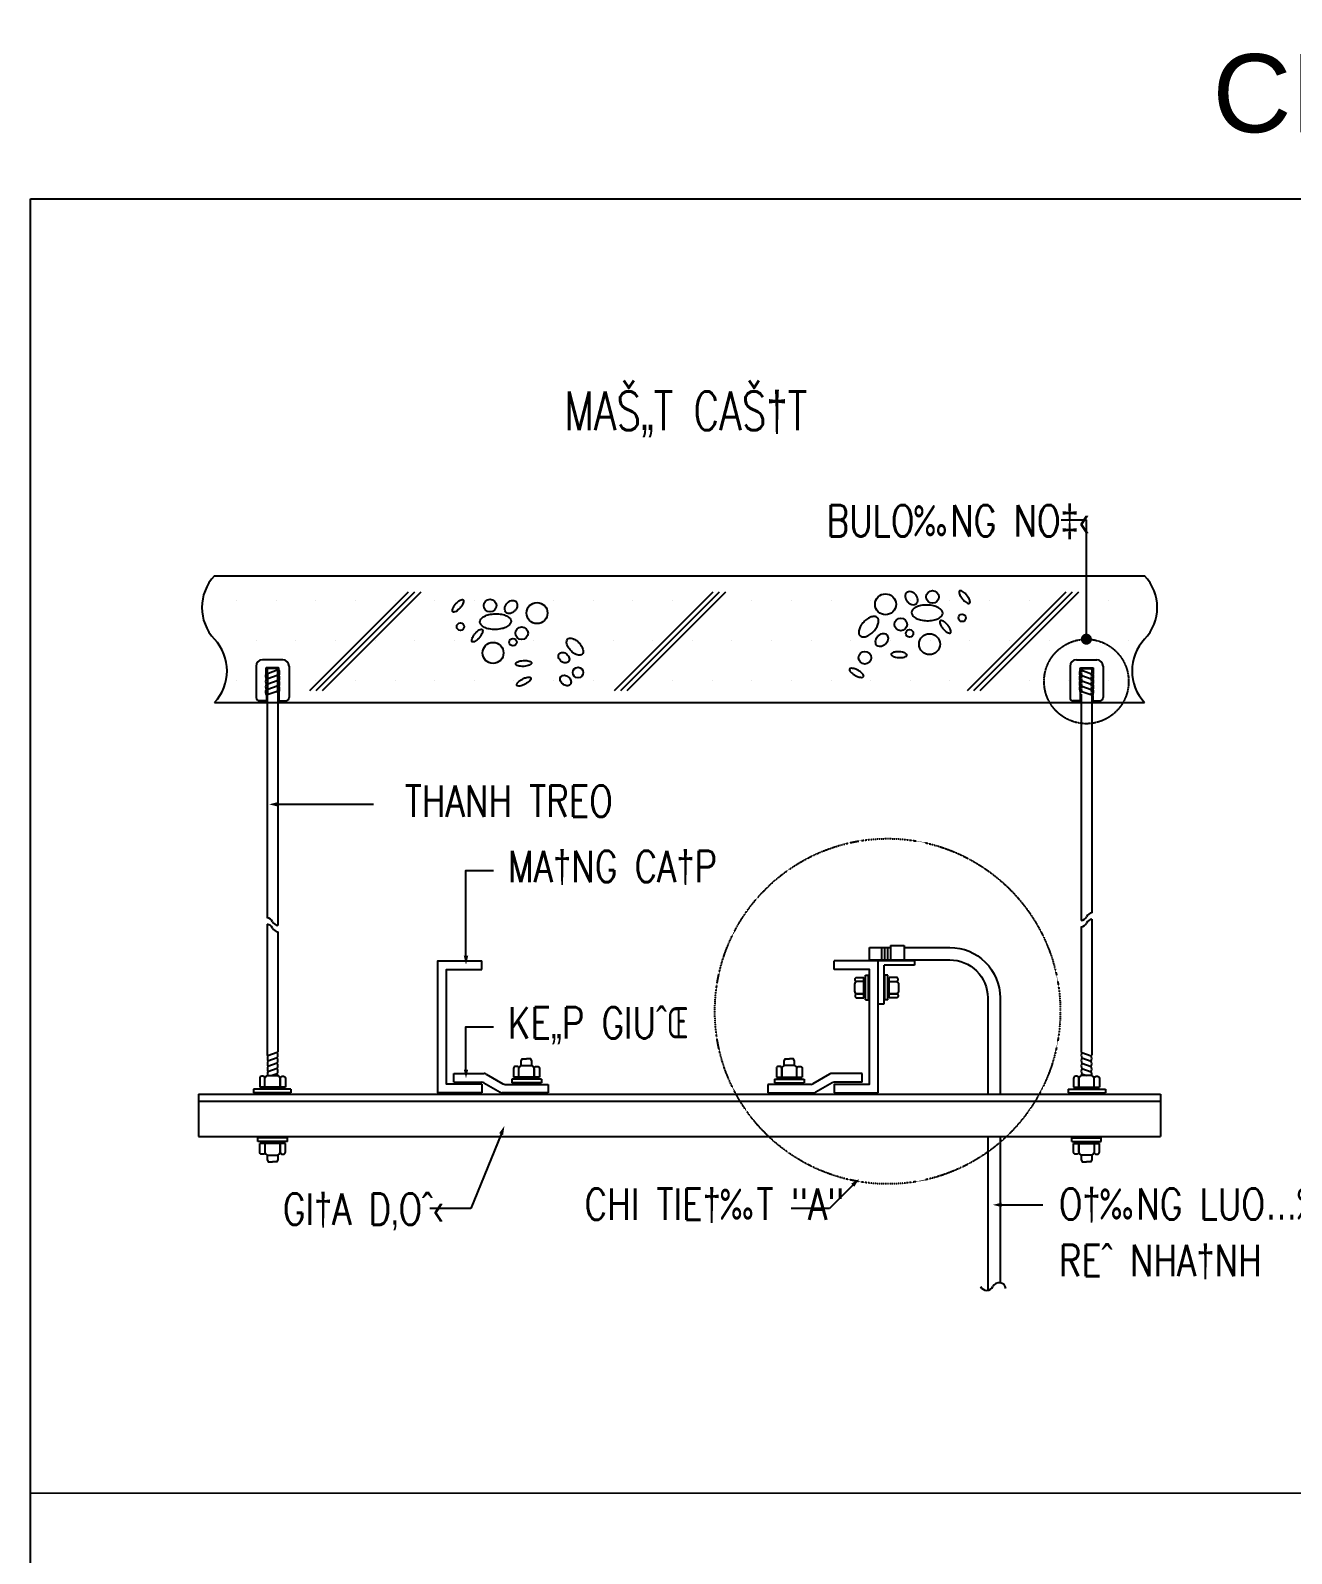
# Model space of a CAD drawing. Extents: x -5343388 to 7033982, y -486386 to 188356.
# Drawn here: x 331571 to 345682, y -4699 to 12347 of the extents above; entities that cross this region are included whole.
import ezdxf
from ezdxf.enums import TextEntityAlignment as Align

# ---------------------------------------------------------------- set-up
doc = ezdxf.new("R2010")
doc.units = 0
doc.header["$MEASUREMENT"] = 0
for name, pattern in [('BWIRE', [3.8, 2, -1.8]), ('CL2', [3.25, 2.5, -0.25, 0.25, -0.25]), ('H3', [1.375, 1, -0.375])]:
    doc.linetypes.add(name, pattern=pattern)
for name, color, linetype in [('0-TBD', 2, 'Continuous'), ('1', 7, 'Continuous'), ('2', 2, 'Continuous'), ('2Lightning', 6, 'Continuous'), ('CEN', 7, 'Continuous'), ('LN2', 3, 'Continuous'), ('LN3', 7, 'Continuous'), ('LN4', 1, 'Continuous'), ('text', 2, 'Continuous')]:
    doc.layers.add(name, color=color, linetype=linetype)
doc.styles.add('ROMANS1', font='ROMANS1.shx')
doc.styles.add('TEXT1', font='', dxfattribs={"width": 0.85, "height": 200})
doc.styles.get('TEXT1').set_extended_font_data('.VnArialH')

# ---------------------------------------------------------------- blocks, each defined once
blk = doc.blocks.new('*X98')
at = {"color": 0}
for p, q in [((79.6875, 271.875), (79.6875, 271.875)), ((82.8125, 271.875), (82.8125, 271.875)), ((85.9375, 271.875), (85.9375, 271.875)), ((89.0625, 271.875), (89.0625, 271.875)), ((92.1875, 271.875), (92.1875, 271.875)), ((95.3125, 271.875), (95.3125, 271.875)), ((98.4375, 271.875), (98.4375, 271.875)), ((101.5625, 271.875), (101.5625, 271.875)), ((104.6875, 271.875), (104.6875, 271.875)), ((107.8125, 271.875), (107.8125, 271.875)), ((110.9375, 271.875), (110.9375, 271.875)), ((114.0625, 271.875), (114.0625, 271.875)), ((117.1875, 271.875), (117.1875, 271.875)), ((120.3125, 271.875), (120.3125, 271.875)), ((123.4375, 271.875), (123.4375, 271.875)), ((126.5625, 271.875), (126.5625, 271.875)), ((129.6875, 271.875), (129.6875, 271.875)), ((132.8125, 271.875), (132.8125, 271.875)), ((135.9375, 271.875), (135.9375, 271.875)), ((139.0625, 271.875), (139.0625, 271.875)), ((142.1875, 271.875), (142.1875, 271.875)), ((145.3125, 271.875), (145.3125, 271.875)), ((148.4375, 271.875), (148.4375, 271.875)), ((78.125, 268.75), (78.125, 268.75)), ((81.25, 268.75), (81.25, 268.75)), ((84.375, 268.75), (84.375, 268.75)), ((87.5, 268.75), (87.5, 268.75)), ((90.625, 268.75), (90.625, 268.75)), ((93.75, 268.75), (93.75, 268.75)), ((96.875, 268.75), (96.875, 268.75)), ((100, 268.75), (100, 268.75)), ((103.125, 268.75), (103.125, 268.75)), ((106.25, 268.75), (106.25, 268.75)), ((109.375, 268.75), (109.375, 268.75)), ((112.5, 268.75), (112.5, 268.75)), ((115.625, 268.75), (115.625, 268.75)), ((118.75, 268.75), (118.75, 268.75)), ((121.875, 268.75), (121.875, 268.75)), ((125, 268.75), (125, 268.75)), ((128.125, 268.75), (128.125, 268.75)), ((131.25, 268.75), (131.25, 268.75)), ((134.375, 268.75), (134.375, 268.75)), ((137.5, 268.75), (137.5, 268.75)), ((140.625, 268.75), (140.625, 268.75)), ((143.75, 268.75), (143.75, 268.75)), ((146.875, 268.75), (146.875, 268.75)), ((150, 268.75), (150, 268.75)), ((79.6875, 265.625), (79.6875, 265.625)), ((82.8125, 265.625), (82.8125, 265.625)), ((85.9375, 265.625), (85.9375, 265.625)), ((89.0625, 265.625), (89.0625, 265.625)), ((92.1875, 265.625), (92.1875, 265.625)), ((95.3125, 265.625), (95.3125, 265.625)), ((98.4375, 265.625), (98.4375, 265.625)), ((101.5625, 265.625), (101.5625, 265.625)), ((104.6875, 265.625), (104.6875, 265.625)), ((107.8125, 265.625), (107.8125, 265.625)), ((110.9375, 265.625), (110.9375, 265.625)), ((114.0625, 265.625), (114.0625, 265.625)), ((117.1875, 265.625), (117.1875, 265.625)), ((120.3125, 265.625), (120.3125, 265.625)), ((123.4375, 265.625), (123.4375, 265.625)), ((126.5625, 265.625), (126.5625, 265.625)), ((129.6875, 265.625), (129.6875, 265.625)), ((132.8125, 265.625), (132.8125, 265.625)), ((135.9375, 265.625), (135.9375, 265.625)), ((139.0625, 265.625), (139.0625, 265.625)), ((142.1875, 265.625), (142.1875, 265.625)), ((145.3125, 265.625), (145.3125, 265.625)), ((148.4375, 265.625), (148.4375, 265.625))]:
    blk.add_line(p, q, dxfattribs=at)
blk = doc.blocks.new('TK')
at = {"layer": 'CEN'}
blk.add_lwpolyline([(0, 0, 0.5, 0, 0), (-1, 0, 0, 0, 0)], format="xyseb", dxfattribs=at)

msp = doc.modelspace()

# ---------------------------------------------------------------- linework, layer by layer
at = {"layer": '1', "color": 7, "linetype": 'BWIRE', "ltscale": 0.1}
msp.add_circle((341161.69579, 1370.02029, 507.80907), 1932.55036, dxfattribs=at)
at = {"layer": '2', "color": 3}
for p, q in [((331570.69045, 10463.95386, 465.49164), (392789.69621, 10463.95386, 465.49164)), ((331570.69045, -22744.16875, 465.49164), (331570.69045, 10463.95386, 465.49164)), ((331570.69045, -4020.56276, 465.49164), (392789.69621, -4024.1147, 465.49164))]:
    msp.add_line(p, q, dxfattribs=at)
at = {"layer": '2Lightning', "color": 8}
for p, q in [((343105.7057, 6870.67525, 507.80907), (343385.92301, 6870.67525, 507.80907)), ((343385.92301, 5534.52367, 507.80907), (343385.92301, 6870.67525, 507.80907)), ((334339.36922, 3686.45477, 507.80907), (335408.2679, 3686.45477, 507.80907)), ((336444.09923, 1992.09494, 507.80907), (336444.09923, 2947.58765, 507.80907)), ((336836.86757, -4.8562, 507.80907), (336498.72389, -836.52735, 507.80907)), ((340771.61971, -576.35262, 507.80907), (340511.44498, -836.52735, 507.80907)), ((336498.72389, -836.52735, 507.80907), (336041.26264, -836.52735, 507.80907)), ((340511.44498, -836.52735, 507.80907), (340081.0068, -836.52735, 507.80907)), ((342437.85001, -796.26964, 507.80907), (342900.02276, -796.26964, 507.80907))]:
    msp.add_line(p, q, dxfattribs=at)
at = {"layer": '2Lightning', "color": 8, "elevation": 507.80907}
for points in [[(336444.09923, 2017.23282), (336444.09923, 2947.58765), (336751.44879, 2947.58765)], [(336444.09923, 696.42959), (336444.09923, 1196.56465), (336751.44879, 1196.56465)]]:
    msp.add_lwpolyline(points, dxfattribs=at)
at = {"layer": 'LN2', "color": 2}
for p, q in [((334393.32015, 5303.56429, 507.80907), (334166.23791, 5303.56429, 507.80907)), ((343274.40905, 5303.56429, 507.80907), (343501.49129, 5303.56429, 507.80907)), ((334095.27471, 5232.60109, 507.80907), (334095.27471, 4880.74125, 507.80907)), ((334220.64303, 5196.17963, 507.80907), (334220.64303, 5161.46907, 507.80907)), ((334331.9692, 5128.43846, 507.80907), (334228.07311, 5090.9815, 507.80907)), ((334329.05903, 5206.03563, 507.80907), (334230.49903, 5206.03563, 507.80907)), ((334331.9692, 5187.57446, 507.80907), (334233.84174, 5152.19723, 507.80907)), ((334338.91503, 5190.22073, 507.80907), (334338.91503, 5196.17963, 507.80907)), ((334464.28335, 5232.60109, 507.80907), (334464.28335, 4880.74125, 507.80907)), ((343203.44585, 5232.60109, 507.80907), (343203.44585, 4880.74125, 507.80907)), ((343328.81417, 5190.22073, 507.80907), (343328.81417, 5196.17963, 507.80907)), ((343335.76, 5187.57446, 507.80907), (343433.88745, 5152.19723, 507.80907)), ((343335.76, 5128.43846, 507.80907), (343439.65608, 5090.9815, 507.80907)), ((343338.67017, 5206.03563, 507.80907), (343437.23017, 5206.03563, 507.80907)), ((343447.08617, 5196.17963, 507.80907), (343447.08617, 5161.46907, 507.80907)), ((343572.45449, 5232.60109, 507.80907), (343572.45449, 4880.74125, 507.80907)), ((334331.9692, 4951.03046, 507.80907), (334220.64303, 4910.89479, 507.80907)), ((334331.9692, 5069.30246, 507.80907), (334228.07311, 5031.8455, 507.80907)), ((334331.9692, 5010.16646, 507.80907), (334228.07311, 4972.7095, 507.80907)), ((343335.76, 5069.30246, 507.80907), (343439.65608, 5031.8455, 507.80907)), ((343335.76, 5010.16646, 507.80907), (343439.65608, 4972.7095, 507.80907)), ((343335.76, 4951.03046, 507.80907), (343447.08617, 4910.89479, 507.80907)), ((334210.405, 4845.25965, 507.80907), (334130.75631, 4845.25965, 507.80907)), ((334349.63731, 4845.25965, 507.80907), (334428.80175, 4845.25965, 507.80907)), ((343318.09189, 4845.25965, 507.80907), (343238.92745, 4845.25965, 507.80907)), ((343457.3242, 4845.25965, 507.80907), (343536.97289, 4845.25965, 507.80907)), ((340957.41641, 1946.2294, 507.80907), (340957.41641, 2084.2134, 507.80907)), ((341092.70379, 2084.2134, 507.80907), (341092.70379, 1946.2294, 507.80907)), ((341127.19979, 2084.2134, 507.80907), (341127.19979, 1946.2294, 507.80907)), ((341161.69579, 2084.2134, 507.80907), (341161.69579, 1946.2294, 507.80907)), ((341194.99945, 2106.33125, 507.80907), (341194.99945, 1935.94379, 507.80907)), ((341194.99945, 2106.33125, 465.49164), (341346.09178, 2106.33125, 465.49164)), ((341346.09178, 2106.33125, 507.80907), (341346.09178, 1935.94379, 507.80907)), ((334331.9692, 908.26807, 507.80907), (334228.07311, 870.81111, 507.80907)), ((343335.76, 908.26807, 507.80907), (343439.65608, 870.81111, 507.80907)), ((334331.9692, 849.13207, 507.80907), (334228.07311, 811.67511, 507.80907)), ((334331.9692, 789.99607, 507.80907), (334228.07311, 752.53911, 507.80907)), ((334331.9692, 730.86007, 507.80907), (334228.07311, 693.40311, 507.80907)), ((343335.76, 849.13207, 507.80907), (343439.65608, 811.67511, 507.80907)), ((343335.76, 789.99607, 507.80907), (343439.65608, 752.53911, 507.80907)), ((343335.76, 730.86007, 507.80907), (343439.65608, 693.40311, 507.80907)), ((334331.9692, 671.72407, 507.80907), (334275.21859, 651.26415, 507.80907)), ((336307.28665, 674.37579, 507.80907), (336645.88482, 674.37579, 507.80907)), ((336307.28665, 575.81579, 507.80907), (336307.28665, 674.37579, 507.80907)), ((336307.28665, 575.81579, 507.80907), (336619.3785, 575.81579, 507.80907)), ((336644.09702, 569.16809, 507.80907), (336825.15139, 464.19148, 507.80907)), ((336670.60333, 667.72809, 507.80907), (336857.62506, 559.29156, 507.80907)), ((336882.34358, 552.64387, 507.80907), (337361.89042, 552.64387, 507.80907)), ((337361.89042, 552.64387, 507.80907), (337361.89042, 457.54379, 507.80907)), ((340301.60925, 552.64387, 507.80907), (339822.06241, 552.64387, 507.80907)), ((339822.06241, 552.64387, 507.80907), (339822.06241, 457.54379, 507.80907)), ((340513.34949, 667.72809, 507.80907), (340326.32776, 559.29156, 507.80907)), ((340539.8558, 569.16809, 507.80907), (340358.80144, 464.19148, 507.80907)), ((340876.66617, 674.37579, 507.80907), (340538.068, 674.37579, 507.80907)), ((340876.66617, 575.81579, 507.80907), (340564.57432, 575.81579, 507.80907)), ((340876.66617, 575.81579, 507.80907), (340876.66617, 674.37579, 507.80907)), ((343335.76, 671.72407, 507.80907), (343392.5106, 651.26415, 507.80907)), ((337361.89042, 457.54379, 507.80907), (336849.8699, 457.54379, 507.80907)), ((339822.06241, 457.54379, 507.80907), (340334.08292, 457.54379, 507.80907))]:
    msp.add_line(p, q, dxfattribs=at)
for points, elevation in [([(334331.9692, 5187.57446), (334338.91503, 5190.22073)], 507.80907), ([(343335.76, 5187.57446), (343328.81417, 5190.22073)], 507.80907), ([(334331.9692, 4951.03046), (334338.91503, 4938.78334)], 507.80907), ([(343335.76, 4951.03046), (343328.81417, 4938.78334)], 507.80907), ([(334220.64303, 4910.89479), (334220.64303, 2415.30668)], 507.80907), ([(334338.91503, 4938.78334), (334338.91503, 2330.05512)], 507.80907), ([(343328.81417, 4919.78441), (343328.81417, 2386.28755)], 507.80907), ([(343447.08617, 4910.89479), (343447.08617, 2471.53911)], 507.80907), ([(343447.08617, 2400.57591), (343447.08617, 880.3558)], 507.80907), ([(334220.64303, 2344.34348), (334220.64303, 880.3558)], 507.80907), ([(334338.91503, 2259.09192), (334338.91503, 910.91433)], 507.80907), ([(343328.81417, 2315.32435), (343328.81417, 910.91433)], 507.80907), ([(334338.91503, 2021.5169), (334338.91503, 910.91433)], 507.80907), ([(343328.81417, 1944.17897), (343328.81417, 910.91433)], 507.80907), ([(340897.03893, 1681.74783), (340914.37487, 1681.74783)], 499.34558), ([(340897.03893, 1587.13023), (340914.37487, 1587.13023)], 499.34558), ([(341180.34196, 1681.74783), (341163.00602, 1681.74783)], 499.34558), ([(341180.34196, 1587.13023), (341163.00602, 1587.13023)], 499.34558), ([(334228.07311, 870.81111), (334220.64303, 880.3558)], 507.80907), ([(334331.9692, 908.26807), (334338.91503, 910.91433)], 507.80907), ([(343335.76, 908.26807), (343328.81417, 910.91433)], 507.80907), ([(343439.65608, 870.81111), (343447.08617, 880.3558)], 507.80907), ([(334220.64303, 520.14564), (334220.64303, 498.47572)], 507.80907), ([(334338.91503, 520.14564), (334338.91503, 498.47572)], 507.80907), ([(343328.81417, 520.14564), (343328.81417, 498.47572)], 507.80907), ([(343447.08617, 520.14564), (343447.08617, 498.47572)], 507.80907), ([(334220.64303, -107.71407), (334220.64303, -86.04415)], 507.80907), ([(334338.91503, -107.71407), (334338.91503, -86.04415)], 507.80907), ([(342281.87382, -30.32821), (342281.87382, -1752.27824)], 507.80907), ([(342419.85782, -30.32821), (342419.85782, -1666.97893)], 507.80907), ([(343328.81417, -107.71407), (343328.81417, -86.04415)], 507.80907), ([(343447.08617, -107.71407), (343447.08617, -86.04415)], 507.80907), ([(334220.64303, -237.54775), (334220.64303, -288.83121)], 507.80907), ([(334220.64303, -288.83121), (334232.29912, -314.74199), (334279.77903, -314.74199)], 507.80907), ([(334338.91503, -288.83121), (334327.25895, -314.74199), (334279.77903, -314.74199)], 507.80907), ([(334338.91503, -237.54775), (334338.91503, -288.83121)], 507.80907), ([(343328.81417, -237.54775), (343328.81417, -288.83121)], 507.80907), ([(343328.81417, -288.83121), (343340.47025, -314.74199), (343387.95017, -314.74199)], 507.80907), ([(343447.08617, -288.83121), (343435.43008, -314.74199), (343387.95017, -314.74199)], 507.80907), ([(343447.08617, -237.54775), (343447.08617, -288.83121)], 507.80907)]:
    msp.add_lwpolyline(points, dxfattribs=dict(at, elevation=elevation))
at = {"layer": 'LN2', "color": 2, "elevation": 507.80907}
for points in [[(340957.41641, 2084.2134), (341194.99945, 2084.2134, -0.4142135624)], [(341346.09178, 2084.2134), (341858.06582, 2084.2134, -0.4142135624), (342419.85782, 1522.4214), (342419.85782, 442.75979)], [(340957.41641, 1946.2294), (341858.06582, 1946.2294, -0.4142135624)], [(341346.09178, 1946.2294), (341858.06582, 1946.2294, -0.4142135624), (342281.87382, 1522.4214), (342281.87382, 442.75979)]]:
    msp.add_lwpolyline(points, format="xyb", dxfattribs=at)
at = {"layer": 'LN2', "color": 2}
for centre, radius, start, end in [((334166.23791, 5232.60109, 507.80907), 70.9632, 90, 180), ((334393.32015, 5232.60109, 507.80907), 70.9632, 0, 90), ((343274.40905, 5232.60109, 507.80907), 70.9632, 90, 180), ((343501.49129, 5232.60109, 507.80907), 70.9632, 0, 90), ((334230.49903, 5196.17963, 507.80907), 9.856, 90, 180), ((334230.49903, 5161.46907, 507.80907), 9.856, 180, 289.825414523), ((334287.84038, 5120.5495, 507.80907), 66.68128, 153.677525725, 206.322474275), ((334329.05903, 5196.17963, 507.80907), 9.856, 0, 90), ((334272.20193, 5158.00646, 507.80907), 66.68128, 333.677525725, 26.322474275), ((334272.20193, 5098.87046, 507.80907), 66.68128, 333.677525725, 26.322474275), ((343338.67017, 5196.17963, 507.80907), 9.856, 90, 180), ((343395.52727, 5158.00646, 507.80907), 66.68128, 153.677525725, 206.322474275), ((343395.52727, 5098.87046, 507.80907), 66.68128, 153.677525725, 206.322474275), ((343437.23017, 5161.46907, 507.80907), 9.856, 250.174585477, 0), ((343437.23017, 5196.17963, 507.80907), 9.856, 0, 90), ((343379.88881, 5120.5495, 507.80907), 66.68128, 333.677525725, 26.322474275), ((334287.84038, 5061.4135, 507.80907), 66.68128, 153.677525725, 206.322474275), ((334287.84038, 5002.2775, 507.80907), 66.68128, 153.677525725, 206.322474275), ((334287.84038, 4943.1415, 507.80907), 66.68128, 153.677525725, 206.322474275), ((334272.20193, 5039.73446, 507.80907), 66.68128, 333.677525725, 26.322474275), ((334272.20193, 4980.59846, 507.80907), 66.68128, 333.677525725, 26.322474275), ((343395.52727, 5039.73446, 507.80907), 66.68128, 153.677525725, 206.322474275), ((343395.52727, 4980.59846, 507.80907), 66.68128, 153.677525725, 206.322474275), ((343379.88881, 5061.4135, 507.80907), 66.68128, 333.677525725, 26.322474275), ((343379.88881, 5002.2775, 507.80907), 66.68128, 333.677525725, 26.322474275), ((343379.88881, 4943.1415, 507.80907), 66.68128, 333.677525725, 26.322474275), ((334130.75631, 4880.74125, 507.80907), 35.4816, 180, 270), ((334428.80175, 4880.74125, 507.80907), 35.4816, 270, 0), ((343238.92745, 4880.74125, 507.80907), 35.4816, 180, 270), ((343536.97289, 4880.74125, 507.80907), 35.4816, 270, 0), ((334210.60207, 2338.96576, 507.80907), 76.99843, 26.048789894, 82.507018603), ((343318.3829, 2463.01458, 507.80907), 77.43287, 277.742065473, 333.951210106), ((343457.12713, 2395.19819, 507.80907), 76.99843, 97.492981397, 153.951210106), ((343457.12713, 2324.23499, 507.80907), 76.99843, 97.492981397, 153.951210106), ((334210.60207, 2268.00256, 507.80907), 76.99843, 26.048789894, 82.507018603), ((334349.3463, 2406.78215, 507.80907), 77.43287, 206.048789894, 262.257934527), ((334349.3463, 2335.81895, 507.80907), 77.43287, 206.048789894, 262.257934527), ((343318.3829, 2392.05138, 507.80907), 77.43287, 277.742065473, 333.951210106), ((334287.84038, 841.24311, 507.80907), 66.68128, 153.677525725, 206.322474275), ((334272.20193, 878.70007, 507.80907), 66.68128, 333.677525725, 26.322474275), ((343395.52727, 878.70007, 507.80907), 66.68128, 153.677525725, 206.322474275), ((343379.88881, 841.24311, 507.80907), 66.68128, 333.677525725, 26.322474275), ((334287.84038, 782.10711, 507.80907), 66.68128, 153.677525725, 206.322474275), ((334287.84038, 722.97111, 507.80907), 66.68128, 153.677525725, 206.322474275), ((334287.84038, 663.83511, 507.80907), 66.68128, 153.677525725, 191.585528979), ((334272.20193, 819.56407, 507.80907), 66.68128, 333.677525725, 26.322474275), ((334272.20193, 760.42807, 507.80907), 66.68128, 333.677525725, 26.322474275), ((334272.20193, 701.29207, 507.80907), 66.68128, 333.677525725, 26.322474275), ((343395.52727, 819.56407, 507.80907), 66.68128, 153.677525725, 206.322474275), ((343395.52727, 760.42807, 507.80907), 66.68128, 153.677525725, 206.322474275), ((343395.52727, 701.29207, 507.80907), 66.68128, 153.677525725, 206.322474275), ((343379.88881, 782.10711, 507.80907), 66.68128, 333.677525725, 26.322474275), ((343379.88881, 722.97111, 507.80907), 66.68128, 333.677525725, 26.322474275), ((343379.88881, 663.83511, 507.80907), 66.68128, 348.414471021, 26.322474275), ((334272.20193, 642.15607, 507.80907), 66.68128, 6.85590535, 26.322474275), ((336619.3785, 526.53579, 507.80907), 49.28, 59.894537312, 90), ((336645.88482, 625.09579, 507.80907), 49.28, 59.894537312, 90), ((336882.34358, 601.92387, 507.80907), 49.28, 239.894537312, 270), ((340301.60925, 601.92387, 507.80907), 49.28, 270, 300.105462688), ((340538.068, 625.09579, 507.80907), 49.28, 90, 120.105462688), ((340564.57432, 526.53579, 507.80907), 49.28, 90, 120.105462688), ((343395.52727, 642.15607, 507.80907), 66.68128, 153.677525725, 173.14409465), ((336849.8699, 506.82379, 507.80907), 49.28, 239.894537312, 270), ((340334.08292, 506.82379, 507.80907), 49.28, 270, 300.105462688), ((342410.18678, -1743.3676, 507.80907), 76.99843, 8.746287498, 153.951210106), ((342271.44255, -1675.5512, 507.80907), 77.43287, 206.048789894, 333.951210106)]:
    msp.add_arc(centre, radius, start, end, dxfattribs=at)
at = {"layer": 'LN3', "color": 9}
for p, q in [((333629.59253, 6244.04492, 507.80907), (344038.13667, 6244.04492, 507.80907)), ((334697.13552, 4959.67346, 507.80907), (335801.06384, 6063.60178, 507.80907)), ((334768.09872, 4959.67346, 507.80907), (335872.02704, 6063.60178, 507.80907)), ((334839.06192, 4959.67346, 507.80907), (335942.99024, 6063.60178, 507.80907)), ((338104.09888, 4959.67346, 507.80907), (339208.0272, 6063.60178, 507.80907)), ((338175.06208, 4959.67346, 507.80907), (339278.9904, 6063.60178, 507.80907)), ((338246.02528, 4959.67346, 507.80907), (339349.9536, 6063.60178, 507.80907)), ((342057.34401, 4959.67346, 507.80907), (343161.27233, 6063.60178, 507.80907)), ((342128.30721, 4959.67346, 507.80907), (343232.23553, 6063.60178, 507.80907)), ((342199.27041, 4959.67346, 507.80907), (343303.19873, 6063.60178, 507.80907)), ((333629.59253, 4824.78092, 507.80907), (344038.13667, 4824.78092, 507.80907))]:
    msp.add_line(p, q, dxfattribs=at)
at = {"layer": 'LN3', "color": 9, "elevation": 507.80907}
for points in [[(336379.76675, 5887.50674, -0.0377700633), (336354.46385, 5861.42468, -0.0503049456), (336332.30564, 5845.45369, -0.0936392156), (336308.83388, 5837.22285, -0.214520109), (336297.98991, 5840.2485, -0.214520109), (336293.05826, 5850.36903, -0.0936392156), (336296.92125, 5874.9403, -0.0503049456), (336308.63438, 5899.61542, -0.0377700633), (336329.72567, 5929.20711, -0.0377700633), (336355.02858, 5955.28917, -0.0503049456), (336377.18679, 5971.26016, -0.0936392156), (336400.65855, 5979.491, -0.214520109), (336411.50252, 5976.46535, -0.214520109), (336416.43417, 5966.34482, -0.0936392156), (336412.57117, 5941.77354, -0.0503049456), (336400.85805, 5917.09843, -0.0377700633)], [(337001.1099, 5958.39858, -0.1288267649), (337014.20272, 5939.66825, -0.1063206854), (337018.10055, 5912.39935, -0.0848599203), (337011.30572, 5884.53444, -0.0741334886), (336993.99323, 5856.70411, -0.0741334886), (336969.3158, 5835.13391, -0.0848599203), (336942.90968, 5823.93839, -0.1063206854), (336915.36903, 5823.39185, -0.1288267649), (336894.77395, 5833.29589, -0.1288267649), (336881.68112, 5852.02621, -0.1063206854), (336877.78329, 5879.29512, -0.0848599203), (336884.57812, 5907.16003, -0.0741334886), (336901.89061, 5934.99035, -0.0741334886), (336926.56804, 5956.56056, -0.0848599203), (336952.97416, 5967.75608, -0.1063206854), (336980.51481, 5968.30262, -0.1288267649)], [(341376.34542, 6056.39445, 0.1288267649), (341363.25259, 6037.66413, 0.1063206854), (341359.35476, 6010.39522, 0.0848599203), (341366.14959, 5982.53032, 0.0741334886), (341383.46208, 5954.69999, 0.0741334886), (341408.13952, 5933.12978, 0.0848599203), (341434.54563, 5921.93426, 0.1063206854), (341462.08628, 5921.38773, 0.1288267649), (341482.68137, 5931.29176, 0.1288267649), (341495.7742, 5950.02209, 0.1063206854), (341499.67202, 5977.29099, 0.0848599203), (341492.87719, 6005.1559, 0.0741334886), (341475.5647, 6032.98623, 0.0741334886), (341450.88727, 6054.55643, 0.0848599203), (341424.48115, 6065.75195, 0.1063206854), (341396.9405, 6066.29849, 0.1288267649)], [(341997.68856, 5985.50261, 0.0377700633), (342022.99147, 5959.42056, 0.0503049456), (342045.14968, 5943.44956, 0.0936392156), (342068.62144, 5935.21872, 0.214520109), (342079.4654, 5938.24437, 0.214520109), (342084.39705, 5948.3649, 0.0936392156), (342080.53406, 5972.93618, 0.0503049456), (342068.82094, 5997.6113, 0.0377700633), (342047.72964, 6027.20298, 0.0377700633), (342022.42673, 6053.28504, 0.0503049456), (342000.26853, 6069.25603, 0.0936392156), (341976.79676, 6077.48688, 0.214520109), (341965.9528, 6074.46122, 0.214520109), (341961.02115, 6064.3407, 0.0936392156), (341964.88414, 6039.76942, 0.0503049456), (341976.59727, 6015.0943, 0.0377700633)], [(336775.92528, 5643.55956, -0.0512225734), (336705.10261, 5649.13418, -0.065073231), (336651.77678, 5666.26704, -0.1042597436), (336610.51522, 5697.54329, -0.1743915203), (336599.13139, 5726.97056, -0.1743915203), (336609.1018, 5756.90626, -0.1042597436), (336648.82808, 5790.11082, -0.065073231), (336701.27809, 5809.76219, -0.0512225734), (336771.75519, 5818.70112, -0.0512225734), (336842.57786, 5813.12651, -0.065073231), (336895.9037, 5795.99365, -0.1042597436), (336937.16526, 5764.7174, -0.1743915203), (336948.54908, 5735.29013, -0.1743915203), (336938.57868, 5705.35442, -0.1042597436), (336898.8524, 5672.14986, -0.065073231), (336846.40239, 5652.4985, -0.0512225734)], [(341601.53003, 5741.55544, 0.0512225734), (341672.3527, 5747.13005, 0.065073231), (341725.67854, 5764.26291, 0.1042597436), (341766.9401, 5795.53916, 0.1743915203), (341778.32392, 5824.96643, 0.1743915203), (341768.35352, 5854.90214, 0.1042597436), (341728.62724, 5888.1067, 0.065073231), (341676.17723, 5907.75806, 0.0512225734), (341605.70012, 5916.697, 0.0512225734), (341534.87745, 5911.12238, 0.065073231), (341481.55162, 5893.98952, 0.1042597436), (341440.29006, 5862.71327, 0.1743915203), (341428.90623, 5833.286, 0.1743915203), (341438.87663, 5803.3503, 0.1042597436), (341478.60292, 5770.14574, 0.065073231), (341531.05293, 5750.49438, 0.0512225734)], [(336594.52638, 5553.90376, -0.0377700633), (336569.22347, 5527.82171, -0.0503049456), (336547.06526, 5511.85071, -0.0936392156), (336523.5935, 5503.61987, -0.214520109), (336512.74953, 5506.64553, -0.214520109), (336507.81789, 5516.76605, -0.0936392156), (336511.68088, 5541.33733, -0.0503049456), (336523.394, 5566.01245, -0.0377700633), (336544.4853, 5595.60413, -0.0377700633), (336569.78821, 5621.68619, -0.0503049456), (336591.94641, 5637.65718, -0.0936392156), (336615.41817, 5645.88803, -0.214520109), (336626.26214, 5642.86237, -0.214520109), (336631.19379, 5632.74185, -0.0936392156), (336627.3308, 5608.17057, -0.0503049456), (336615.61767, 5583.49545, -0.0377700633)], [(341004.75955, 5621.81613, 0.0554343095), (341039.15469, 5666.99379, 0.0692301451), (341056.9623, 5708.91175, 0.1058338112), (341059.18979, 5751.22365, 0.164212903), (341046.28964, 5775.77388, 0.164212903), (341021.15037, 5787.48477, 0.1058338112), (340978.99349, 5783.23559, 0.0692301451), (340937.97545, 5763.443, 0.0554343095), (340894.495, 5726.92591, 0.0554343095), (340860.09985, 5681.74825, 0.0692301451), (340842.29225, 5639.83029, 0.1058338112), (340840.06475, 5597.51839, 0.164212903), (340852.9649, 5572.96815, 0.164212903), (340878.10417, 5561.25727, 0.1058338112), (340920.26106, 5565.50645, 0.0692301451), (340961.2791, 5585.29904, 0.0554343095)], [(341782.92894, 5651.89964, 0.0377700633), (341808.23184, 5625.81758, 0.0503049456), (341830.39005, 5609.84659, 0.0936392156), (341853.86181, 5601.61574, 0.214520109), (341864.70578, 5604.6414, 0.214520109), (341869.63743, 5614.76193, 0.0936392156), (341865.77444, 5639.3332, 0.0503049456), (341854.06131, 5664.00832, 0.0377700633), (341832.97001, 5693.60001, 0.0377700633), (341807.66711, 5719.68207, 0.0503049456), (341785.5089, 5735.65306, 0.0936392156), (341762.03714, 5743.8839, 0.214520109), (341751.19317, 5740.85825, 0.214520109), (341746.26152, 5730.73772, 0.0936392156), (341750.12452, 5706.16644, 0.0503049456), (341761.83764, 5681.49132, 0.0377700633)], [(337616.22391, 5407.3137, -0.0554343095), (337587.56129, 5444.96175, -0.0692301451), (337572.72162, 5479.89339, -0.1058338112), (337570.86537, 5515.1533, -0.164212903), (337581.61549, 5535.61183, -0.164212903), (337602.56489, 5545.3709, -0.1058338112), (337637.69562, 5541.82992, -0.0692301451), (337671.87732, 5525.33609, -0.0554343095), (337708.11103, 5494.90518, -0.0554343095), (337736.77365, 5457.25713, -0.0692301451), (337751.61332, 5422.3255, -0.1058338112), (337753.46957, 5387.06558, -0.164212903), (337742.71945, 5366.60705, -0.164212903), (337721.77005, 5356.84799, -0.1058338112), (337686.63931, 5360.38896, -0.0692301451), (337652.45761, 5376.88279, -0.0554343095)], [(341034.39782, 5472.58804, 0.1288267649), (341053.12815, 5459.49521, 0.1063206854), (341080.39705, 5455.59738, 0.0848599203), (341108.26196, 5462.39221, 0.0741334886), (341136.09229, 5479.7047, 0.0741334886), (341157.66249, 5504.38214, 0.0848599203), (341168.85801, 5530.78825, 0.1063206854), (341169.40455, 5558.3289, 0.1288267649), (341159.50051, 5578.92399, 0.1288267649), (341140.77018, 5592.01681, 0.1063206854), (341113.50128, 5595.91464, 0.0848599203), (341085.63637, 5589.11981, 0.0741334886), (341057.80605, 5571.80732, 0.0741334886), (341036.23584, 5547.12989, 0.0848599203), (341025.04032, 5520.72377, 0.1063206854), (341024.49378, 5493.18312, 0.1288267649)], [(337090.40579, 5230.52264, -0.0377700633), (337054.07372, 5231.22397, -0.0503049456), (337027.27906, 5236.52538, -0.0936392156), (337005.24658, 5248.06834, -0.214520109), (337000.0594, 5258.06031, -0.214520109), (337004.09304, 5268.57106, -0.0936392156), (337024.6917, 5282.51256, -0.0503049456), (337050.72261, 5290.78607, -0.0377700633), (337086.74671, 5295.55834, -0.0377700633), (337123.07878, 5294.85701, -0.0503049456), (337149.87344, 5289.5556, -0.0936392156), (337171.90592, 5278.01264, -0.214520109), (337177.0931, 5268.02067, -0.214520109), (337173.05946, 5257.50992, -0.0936392156), (337152.46079, 5243.56842, -0.0503049456), (337126.42989, 5235.29492, -0.0377700633)], [(337591.52535, 5282.95696, -0.1288267649), (337575.91674, 5272.04627, -0.1063206854), (337553.19265, 5268.79808, -0.0848599203), (337529.9719, 5274.46043, -0.0741334886), (337506.77996, 5288.88751, -0.0741334886), (337488.80479, 5309.45204, -0.0848599203), (337479.47518, 5331.45714, -0.1063206854), (337479.01974, 5354.40768, -0.1288267649), (337487.2731, 5371.57025, -0.1288267649), (337502.88171, 5382.48094, -0.1063206854), (337525.60579, 5385.72913, -0.0848599203), (337548.82655, 5380.06677, -0.0741334886), (337572.01849, 5365.63969, -0.0741334886), (337589.99366, 5345.07517, -0.0848599203), (337599.32326, 5323.07007, -0.1063206854), (337599.77871, 5300.11953, -0.1288267649)], [(341287.04953, 5328.51852, 0.0377700633), (341323.38159, 5329.21985, 0.0503049456), (341350.17625, 5334.52125, 0.0936392156), (341372.20874, 5346.06422, 0.214520109), (341377.39592, 5356.05618, 0.214520109), (341373.36227, 5366.56694, 0.0936392156), (341352.76361, 5380.50844, 0.0503049456), (341326.73271, 5388.78194, 0.0377700633), (341290.7086, 5393.55421, 0.0377700633), (341254.37654, 5392.85288, 0.0503049456), (341227.58188, 5387.55148, 0.0936392156), (341205.54939, 5376.00851, 0.214520109), (341200.36221, 5366.01655, 0.214520109), (341204.39586, 5355.50579, 0.0936392156), (341224.99452, 5341.5643, 0.0503049456), (341251.02542, 5333.29079, 0.0377700633)], [(337610.63826, 5027.54218, -0.1288267649), (337595.02965, 5016.63149, -0.1063206854), (337572.30557, 5013.3833, -0.0848599203), (337549.08481, 5019.04566, -0.0741334886), (337525.89287, 5033.47273, -0.0741334886), (337507.9177, 5054.03726, -0.0848599203), (337498.5881, 5076.04236, -0.1063206854), (337498.13265, 5098.9929, -0.1288267649), (337506.38601, 5116.15547, -0.1288267649), (337521.99462, 5127.06616, -0.1063206854), (337544.7187, 5130.31435, -0.0848599203), (337567.93946, 5124.65199, -0.0741334886), (337591.1314, 5110.22491, -0.0741334886), (337609.10657, 5089.66039, -0.0848599203), (337618.43617, 5067.65529, -0.1063206854), (337618.89162, 5044.70475, -0.1288267649)], [(340829.8789, 5186.88301, 0.0377700633), (340796.69917, 5201.70248, 0.0503049456), (340770.19434, 5208.30194, 0.0936392156), (340745.3445, 5207.227, 0.214520109), (340736.3998, 5200.39044, 0.214520109), (340735.5795, 5189.1622, 0.0936392156), (340748.29165, 5167.78297, 0.0503049456), (340768.33104, 5149.22275, 0.0377700633), (340798.90381, 5129.58054, 0.0377700633), (340832.08353, 5114.76107, 0.0503049456), (340858.58836, 5108.16162, 0.0936392156), (340883.43821, 5109.23656, 0.214520109), (340892.38291, 5116.07311, 0.214520109), (340893.20321, 5127.30135, 0.0936392156), (340880.49106, 5148.68059, 0.0503049456), (340860.45167, 5167.2408, 0.0377700633)], [(337075.66713, 5088.88714, -0.0377700633), (337108.84686, 5103.7066, -0.0503049456), (337135.35168, 5110.30606, -0.0936392156), (337160.20153, 5109.23112, -0.214520109), (337169.14623, 5102.39456, -0.214520109), (337169.96653, 5091.16632, -0.0936392156), (337157.25438, 5069.78709, -0.0503049456), (337137.21499, 5051.22688, -0.0377700633), (337106.64222, 5031.58466, -0.0377700633), (337073.4625, 5016.7652, -0.0503049456), (337046.95767, 5010.16574, -0.0936392156), (337022.10782, 5011.24068, -0.214520109), (337013.16312, 5018.07724, -0.214520109), (337012.34282, 5029.30548, -0.0936392156), (337025.05497, 5050.68471, -0.0503049456), (337045.09436, 5069.24493, -0.0377700633)]]:
    msp.add_lwpolyline(points, format="xyb", close=True, dxfattribs=at)
at = {"layer": 'LN3', "color": 2, "const_width": 61.71783, "elevation": 507.80907}
msp.add_lwpolyline([(343355.0641, 5534.52367, 1), (343416.78193, 5534.52367, 1)], format="xyb", close=True, dxfattribs=at)
at = {"layer": 'LN3', "color": 9}
for centre, radius in [((336713.37394, 5910.44194, 507.80907), 70.9632), ((341138.65006, 5925.03707, 507.80907), 117.37384), ((341664.08138, 6008.43782, 507.80907), 70.9632), ((337238.80525, 5827.0412, 507.80907), 117.37384), ((341995.60352, 5772.83072, 507.80907), 41.90888), ((336381.8518, 5674.83484, 507.80907), 41.90888), ((337067.83157, 5601.85919, 507.80907), 70.9632), ((341309.62375, 5699.85506, 507.80907), 70.9632), ((341407.62086, 5599.77417, 507.80907), 41.90888), ((336746.73465, 5380.84722, 507.80907), 117.37384), ((336969.83446, 5501.7783, 507.80907), 41.90888), ((341630.72066, 5478.84309, 507.80907), 117.37384), ((340907.21008, 5326.63674, 507.80907), 70.9632), ((337697.51513, 5161.33087, 507.80907), 59.136)]:
    msp.add_circle(centre, radius, dxfattribs=at)
at = {"layer": 'LN3', "color": 2, "linetype": 'CL2'}
msp.add_circle((343385.92301, 5061.59575, 507.80907), 472.92792, dxfattribs=at)
at = {"layer": 'LN3', "color": 9}
for centre, start, end in [((334006.20574, 5889.22892, 507.80907), 136.706957986, 223.293042014), ((343661.52345, 5889.22892, 507.80907), 316.706957986, 43.293042014), ((333252.97931, 5179.59692, 507.80907), 316.706957986, 43.293042014), ((344414.74988, 5179.59692, 507.80907), 136.706957986, 223.293042014)]:
    msp.add_arc(centre, 517.42817, start, end, dxfattribs=at)
at = {"layer": 'LN4', "color": 2}
for p, q in [((336620.77641, 1837.38379, 507.80907), (336620.77641, 1935.94379, 507.80907)), ((341464.19045, 1935.94379, 507.80907), (340563.17641, 1935.94379, 507.80907)), ((340563.17641, 1837.38379, 507.80907), (340563.17641, 1935.94379, 507.80907)), ((341055.97641, 457.54379, 507.80907), (341055.97641, 1935.94379, 507.80907)), ((341122.97641, 1453.83125, 507.80907), (341122.97641, 1887.94379, 507.80907)), ((341464.19045, 1887.94379, 507.80907), (341122.97641, 1887.94379, 507.80907)), ((341464.19045, 1935.94379, 465.49164), (341464.19045, 1887.94379, 465.49164)), ((340914.37487, 1774.3944, 499.34558), (340947.49103, 1774.3944, 499.34558)), ((340947.49103, 1498.04378, 499.34558), (340947.49103, 1774.3944, 499.34558)), ((341129.88986, 1498.04378, 499.34558), (341129.88986, 1774.3944, 499.34558)), ((341163.00602, 1774.3944, 499.34558), (341129.88986, 1774.3944, 499.34558)), ((340914.37487, 1498.04378, 499.34558), (340947.49103, 1498.04378, 499.34558)), ((341055.97641, 1453.83125, 465.49164), (341122.97641, 1453.83125, 465.49164)), ((341163.00602, 1498.04378, 499.34558), (341129.88986, 1498.04378, 499.34558)), ((336956.95059, 609.96629, 507.80907), (336956.95059, 568.57109, 507.80907)), ((337288.01199, 568.57109, 507.80907), (336956.95059, 568.57109, 507.80907)), ((337288.01199, 609.96629, 507.80907), (337288.01199, 568.57109, 507.80907)), ((339895.94083, 609.96629, 507.80907), (339895.94083, 568.57109, 507.80907)), ((339895.94083, 568.57109, 507.80907), (340227.00223, 568.57109, 507.80907)), ((340227.00223, 609.96629, 507.80907), (340227.00223, 568.57109, 507.80907)), ((333451.19266, 442.75979, 507.80907), (333451.19266, -30.32821, 507.80907)), ((334067.33482, 498.47572, 507.80907), (334067.33482, 457.08052, 507.80907)), ((334485.27309, 457.08052, 507.80907), (334067.33482, 457.08052, 507.80907)), ((334485.27309, 498.47572, 507.80907), (334485.27309, 457.08052, 507.80907)), ((340563.17641, 457.54379, 507.80907), (341055.97641, 457.54379, 507.80907)), ((343182.45611, 498.47572, 507.80907), (343182.45611, 457.08052, 507.80907)), ((343182.45611, 457.08052, 507.80907), (343600.39438, 457.08052, 507.80907)), ((343600.39438, 498.47572, 507.80907), (343600.39438, 457.08052, 507.80907)), ((344216.53653, 442.75979, 507.80907), (344216.53653, -30.32821, 507.80907)), ((334446.1785, -44.64895, 507.80907), (334115.1171, -44.64895, 507.80907)), ((334115.1171, -86.04415, 507.80907), (334115.1171, -44.64895, 507.80907)), ((334446.1785, -86.04415, 507.80907), (334446.1785, -44.64895, 507.80907)), ((343221.5507, -86.04415, 507.80907), (343221.5507, -44.64895, 507.80907)), ((343221.5507, -44.64895, 507.80907), (343552.6121, -44.64895, 507.80907)), ((343552.6121, -86.04415, 507.80907), (343552.6121, -44.64895, 507.80907))]:
    msp.add_line(p, q, dxfattribs=at)
for points, elevation in [([(334349.63731, 4942.28971), (334349.63731, 4845.25965)], 507.80907), ([(343318.09189, 4942.28971), (343318.09189, 4845.25965)], 507.80907), ([(336620.77641, 457.54379), (336127.97641, 457.54379), (336127.97641, 1935.94379), (336620.77641, 1935.94379)], 507.80907), ([(336620.77641, 556.10379), (336226.53641, 556.10379), (336226.53641, 1837.38379), (336620.77641, 1837.38379)], 507.80907), ([(340563.17641, 556.10379), (340957.41641, 556.10379), (340957.41641, 1837.38379), (340563.17641, 1837.38379)], 507.80907), ([(340897.03893, 1519.00556), (340897.03893, 1749.8725)], 499.34558), ([(340914.37487, 1498.04378), (340914.37487, 1774.3944)], 499.34558), ([(341163.00602, 1498.04378), (341163.00602, 1774.3944)], 499.34558), ([(341180.34196, 1519.00556), (341180.34196, 1749.8725)], 499.34558), ([(337062.47652, 812.75336), (337074.13261, 838.66414), (337121.61252, 838.66414)], 507.80907), ([(337062.47652, 761.4699), (337062.47652, 812.75336)], 507.80907), ([(337180.74852, 812.75336), (337169.09244, 838.66414), (337121.61252, 838.66414)], 507.80907), ([(337180.74852, 761.4699), (337180.74852, 812.75336)], 507.80907), ([(340003.2043, 812.75336), (340014.86039, 838.66414), (340062.3403, 838.66414)], 507.80907), ([(340003.2043, 761.4699), (340003.2043, 812.75336)], 507.80907), ([(340121.4763, 812.75336), (340109.82022, 838.66414), (340062.3403, 838.66414)], 507.80907), ([(340121.4763, 761.4699), (340121.4763, 812.75336)], 507.80907), ([(334424.07087, 520.14564), (334135.48719, 520.14564)], 507.80907), ([(336620.77641, 556.10379), (336620.77641, 457.54379)], 507.80907), ([(337288.01199, 609.96629), (336956.95059, 609.96629)], 507.80907), ([(337265.90436, 631.63622), (336977.32068, 631.63622)], 507.80907), ([(337062.47652, 631.63622), (337062.47652, 609.96629)], 507.80907), ([(337180.74852, 631.63622), (337180.74852, 609.96629)], 507.80907), ([(339895.94083, 609.96629), (340227.00223, 609.96629)], 507.80907), ([(339918.04846, 631.63622), (340206.63214, 631.63622)], 507.80907), ([(340003.2043, 631.63622), (340003.2043, 609.96629)], 507.80907), ([(340121.4763, 631.63622), (340121.4763, 609.96629)], 507.80907), ([(340563.17641, 556.10379), (340563.17641, 457.54379)], 507.80907), ([(343243.65833, 520.14564), (343532.24201, 520.14564)], 507.80907), ([(333451.19266, 442.75979), (344216.53653, 442.75979)], 507.80907), ([(334485.27309, 498.47572), (334067.33482, 498.47572)], 507.80907), ([(336620.77641, 457.54379), (336127.97641, 457.54379)], 507.80907), ([(340563.17641, 457.54379), (341055.97641, 457.54379)], 507.80907), ([(343182.45611, 498.47572), (343600.39438, 498.47572)], 507.80907), ([(333451.19266, -30.32821), (344216.53653, -30.32821)], 507.80907), ([(334446.1785, -86.04415), (334115.1171, -86.04415)], 507.80907), ([(334424.07087, -107.71407), (334135.48719, -107.71407)], 507.80907), ([(343221.5507, -86.04415), (343552.6121, -86.04415)], 507.80907), ([(343243.65833, -107.71407), (343532.24201, -107.71407)], 507.80907)]:
    msp.add_lwpolyline(points, dxfattribs=dict(at, elevation=elevation))
for points, elevation in [([(340897.03893, 1702.5637), (340818.05121, 1702.5637, -0.4142135624), (340799.12769, 1721.48722), (340799.12769, 1730.94898, -0.4142135624), (340818.05121, 1749.8725), (340897.03893, 1749.8725)], 499.34558), ([(341180.34196, 1702.5637), (341259.32968, 1702.5637, 0.4142135624), (341278.2532, 1721.48722), (341278.2532, 1730.94898, 0.4142135624), (341259.32968, 1749.8725), (341180.34196, 1749.8725)], 499.34558), ([(340897.03893, 1702.5637), (340820.52941, 1702.5637, 0.4142135624), (340792.14413, 1674.17842), (340792.14413, 1594.69964, 0.4142135624), (340820.52941, 1566.31436), (340897.03893, 1566.31436)], 499.34558), ([(340897.03893, 1566.31436), (340818.05121, 1566.31436, 0.4142135624), (340799.12769, 1547.39084), (340799.12769, 1537.92908, 0.4142135624), (340818.05121, 1519.00556), (340897.03893, 1519.00556)], 499.34558), ([(341180.34196, 1702.5637), (341256.85149, 1702.5637, -0.4142135624), (341285.23677, 1674.17842), (341285.23677, 1594.69964, -0.4142135624), (341256.85149, 1566.31436), (341180.34196, 1566.31436)], 499.34558), ([(341180.34196, 1566.31436), (341259.32968, 1566.31436, -0.4142135624), (341278.2532, 1547.39084), (341278.2532, 1537.92908, -0.4142135624), (341259.32968, 1519.00556), (341180.34196, 1519.00556)], 499.34558), ([(337036.45668, 631.63622), (337036.45668, 730.37088, 0.4142135624), (337012.80228, 754.02528), (337000.97508, 754.02528, 0.4142135624), (336977.32068, 730.37088), (336977.32068, 631.63622)], 507.80907), ([(337036.45668, 631.63622), (337036.45668, 727.27313, -0.4142135624), (337071.93828, 762.75473), (337171.28676, 762.75473, -0.4142135624), (337206.76836, 727.27313), (337206.76836, 631.63622)], 507.80907), ([(337206.76836, 631.63622), (337206.76836, 730.37088, -0.4142135624), (337230.42276, 754.02528), (337242.24996, 754.02528, -0.4142135624), (337265.90436, 730.37088), (337265.90436, 631.63622)], 507.80907), ([(339977.18446, 631.63622), (339977.18446, 730.37088, 0.4142135624), (339953.53006, 754.02528), (339941.70286, 754.02528, 0.4142135624), (339918.04846, 730.37088), (339918.04846, 631.63622)], 507.80907), ([(340147.49614, 631.63622), (340147.49614, 727.27313, 0.4142135624), (340112.01454, 762.75473), (340012.66606, 762.75473, 0.4142135624), (339977.18446, 727.27313), (339977.18446, 631.63622)], 507.80907), ([(340147.49614, 631.63622), (340147.49614, 730.37088, -0.4142135624), (340171.15054, 754.02528), (340182.97774, 754.02528, -0.4142135624), (340206.63214, 730.37088), (340206.63214, 631.63622)], 507.80907), ([(334194.62319, 520.14564), (334194.62319, 618.8803, 0.4142135624), (334170.96879, 642.5347), (334159.14159, 642.5347, 0.4142135624), (334135.48719, 618.8803), (334135.48719, 520.14564)], 507.80907), ([(334194.62319, 520.14564), (334194.62319, 615.78255, -0.4142135624), (334230.10479, 651.26415), (334329.45327, 651.26415, -0.4142135624), (334364.93487, 615.78255), (334364.93487, 520.14564)], 507.80907), ([(334364.93487, 520.14564), (334364.93487, 618.8803, -0.4142135624), (334388.58927, 642.5347), (334400.41647, 642.5347, -0.4142135624), (334424.07087, 618.8803), (334424.07087, 520.14564)], 507.80907), ([(343302.79433, 520.14564), (343302.79433, 618.8803, 0.4142135624), (343279.13993, 642.5347), (343267.31273, 642.5347, 0.4142135624), (343243.65833, 618.8803), (343243.65833, 520.14564)], 507.80907), ([(343473.10601, 520.14564), (343473.10601, 615.78255, 0.4142135624), (343437.62441, 651.26415), (343338.27593, 651.26415, 0.4142135624), (343302.79433, 615.78255), (343302.79433, 520.14564)], 507.80907), ([(343473.10601, 520.14564), (343473.10601, 618.8803, -0.4142135624), (343496.76041, 642.5347), (343508.58761, 642.5347, -0.4142135624), (343532.24201, 618.8803), (343532.24201, 520.14564)], 507.80907), ([(334194.62319, -107.71407), (334194.62319, -206.44873, -0.4142135624), (334170.96879, -230.10313), (334159.14159, -230.10313, -0.4142135624), (334135.48719, -206.44873), (334135.48719, -107.71407)], 507.80907), ([(334194.62319, -107.71407), (334194.62319, -203.35098, 0.4142135624), (334230.10479, -238.83258), (334329.45327, -238.83258, 0.4142135624), (334364.93487, -203.35098), (334364.93487, -107.71407)], 507.80907), ([(334364.93487, -107.71407), (334364.93487, -206.44873, 0.4142135624), (334388.58927, -230.10313), (334400.41647, -230.10313, 0.4142135624), (334424.07087, -206.44873), (334424.07087, -107.71407)], 507.80907), ([(343302.79433, -107.71407), (343302.79433, -206.44873, -0.4142135624), (343279.13993, -230.10313), (343267.31273, -230.10313, -0.4142135624), (343243.65833, -206.44873), (343243.65833, -107.71407)], 507.80907), ([(343473.10601, -107.71407), (343473.10601, -203.35098, -0.4142135624), (343437.62441, -238.83258), (343338.27593, -238.83258, -0.4142135624), (343302.79433, -203.35098), (343302.79433, -107.71407)], 507.80907), ([(343473.10601, -107.71407), (343473.10601, -206.44873, 0.4142135624), (343496.76041, -230.10313), (343508.58761, -230.10313, 0.4142135624), (343532.24201, -206.44873), (343532.24201, -107.71407)], 507.80907)]:
    msp.add_lwpolyline(points, format="xyb", dxfattribs=dict(at, elevation=elevation))
at = {"layer": 'LN4', "color": 2, "linetype": 'H3', "elevation": 507.80907}
msp.add_lwpolyline([(333451.19266, 363.91179), (344216.53653, 363.91179)], dxfattribs=at)
at = {"layer": 'LN4', "color": 2}
for centre, start, end in [((334287.84038, 5120.5495, 507.80907), 165.508787201, 200.013945086), ((334272.20193, 5158.00646, 507.80907), 339.986054914, 26.322474275), ((334272.20193, 5098.87046, 507.80907), 339.986054914, 20.013945086), ((343395.52727, 5158.00646, 507.80907), 153.677525725, 200.013945086), ((343395.52727, 5098.87046, 507.80907), 159.986054914, 200.013945086), ((343379.88881, 5120.5495, 507.80907), 339.986054914, 14.491212799), ((334287.84038, 5061.4135, 507.80907), 159.986054914, 200.013945086), ((334287.84038, 5002.2775, 507.80907), 159.986054914, 200.013945086), ((334287.84038, 4943.1415, 507.80907), 159.986054914, 206.322474275), ((334272.20193, 4980.59846, 507.80907), 333.677525725, 20.013945086), ((334272.20193, 5039.73446, 507.80907), 339.986054914, 20.013945086), ((343395.52727, 5039.73446, 507.80907), 159.986054914, 200.013945086), ((343395.52727, 4980.59846, 507.80907), 159.986054914, 206.322474275), ((343379.88881, 4943.1415, 507.80907), 333.677525725, 20.013945086), ((343379.88881, 5061.4135, 507.80907), 339.986054914, 20.013945086), ((343379.88881, 5002.2775, 507.80907), 339.986054914, 20.013945086)]:
    msp.add_arc(centre, 86.39328, start, end, dxfattribs=at)
at = {"layer": 'text', "color": 2, "elevation": 507.80907}
for points in [[(334349.63731, 5196.31521), (334349.63731, 5205.92858, 0.4142135624), (334339.78131, 5215.78458), (334214.05162, 5215.78458, 0.4142135624), (334204.19562, 5205.92858), (334204.19562, 5142.16783)], [(343318.09189, 5196.31521), (343318.09189, 5205.92858, -0.4142135624), (343327.94789, 5215.78458), (343453.67758, 5215.78458, -0.4142135624), (343463.53358, 5205.92858), (343463.53358, 5142.16783)]]:
    msp.add_lwpolyline(points, format="xyb", dxfattribs=at)
for points in [[(334210.405, 4904.83275), (334210.405, 4845.25965)], [(343457.3242, 4904.83275), (343457.3242, 4845.25965)]]:
    msp.add_lwpolyline(points, dxfattribs=at)

# ---------------------------------------------------------------- block references
at = {"layer": 'LN3', "color": 9, "xscale": 141.9264000006951, "yscale": 141.9264000006951, "zscale": 141.9264000006951}
msp.add_blockref('*X98', (322566.39839, -32621.74424, 507.80907), dxfattribs=at)
at = {"layer": 'LN3', "color": 2}
for p, xscale, yscale, zscale, rotation in [((334339.36922, 3686.45477, 507.80907), -98.56000000005588, 98.56000000011409, 98.56000000000003, 180), ((336444.09923, 1992.09494, 507.80907), -98.56000000011409, 98.56000000011409, 98.56000000000003, 270), ((336444.09923, 717.62015, 507.80907), -98.56000000011409, 98.56000000011409, 98.56000000000003, 270), ((336836.86757, -4.8562, 507.80907), -98.56000000018571, 98.56000000011409, 98.56000000000003, 67.87415737971715), ((340771.61971, -576.35262, 507.80907), 98.56000000053031, 98.56000000053031, 98.56000000053031, 225.0000000001436), ((342437.85001, -796.26964, 507.80907), -98.56000000005588, 98.56000000011409, 98.56000000000003, 180)]:
    msp.add_blockref('TK', p, dxfattribs=dict(at, xscale=xscale, yscale=yscale, zscale=zscale, rotation=rotation))

# ---------------------------------------------------------------- texts
at = {"layer": '0-TBD', "color": 3, "style": 'ROMANS1', "width": 0.75}
msp.add_text('MAŠ„T CAŠ†T', height=431.2, dxfattribs=at).set_placement((338903.39349, 7874.26203, 507.80907), align=Align.CENTER)
at = {"layer": '2', "color": 3, "style": 'TEXT1'}
msp.add_text('CHI TIÕT L¾P §ÆT THANG, M¸NG C¸P §IÓN H×NH', height=875, dxfattribs=at).set_placement((344797.74941, 11207.85188, 423.17422))
at = {"layer": 'text', "color": 3, "style": 'ROMANS1', "width": 0.8}
for s, p in [('BULO‰NG NO‡‹', (340478.66011, 6685.37335, 507.80907)), ('THANH TREO', (335758.89389, 3547.80796, 507.80907)), ('MA†NG CA†P', (336914.04892, 2816.81759, 507.80907)), ('KE„P GIUˆŒ', (336914.04892, 1065.7946, 507.80907)), ('GI†A D‚Oˆ‹', (334395.49092, -1017.99388, 507.80907)), ('CHI TIE†‰T "A"', (337772.12732, -963.60331, 507.80907)), ('O†‰NG LUO…‰N DA‰Y', (343078.1448, -961.29609, 507.80907)), ('REˆ NHA†NH', (343078.1448, -1594.59281, 507.80907))]:
    msp.add_text(s, height=350, dxfattribs=at).set_placement(p)

doc.saveas('drawing.dxf')
